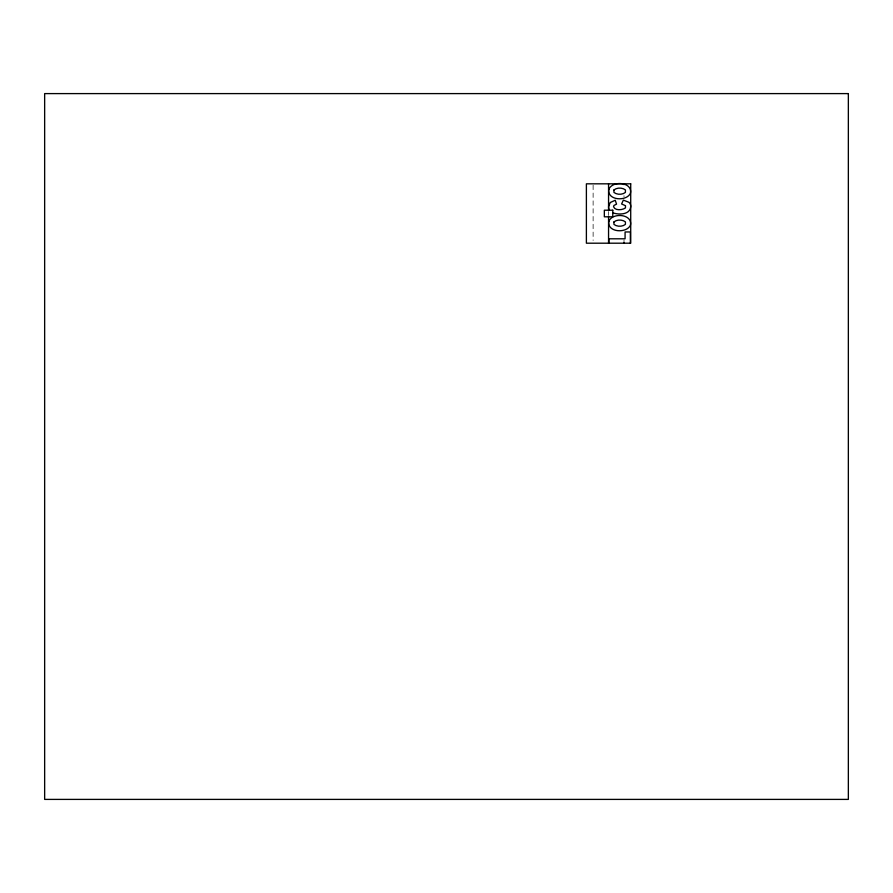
<?xml version="1.0" encoding="UTF-8"?>
<svg xmlns="http://www.w3.org/2000/svg" width="893" height="893" viewBox="0 0 893 893"><rect width="100%" height="100%" fill="white"/><g stroke="black" fill="none" stroke-linecap="round" stroke-linejoin="round"><path stroke-width="0.67" stroke-dasharray="4.46 3.35" d="M624.006 195.667L624.006 196.728M624.006 239.882L624.006 241.378M608.557 211.529L608.557 215.492M593.119 185.208L593.119 240.429"/><path stroke-width="1.34" d="M613.011 212.891C618.983 214.9 630.179 214.845 630.737 206.562A4.833 4.019 -90 0 0 628.873 202.276L623.359 200.121L621.606 203.972L625.502 205.703L625.435 207.957C622.477 210.089 614.964 211.016 613.524 206.651L613.938 205.468L616.538 204.14L615.232 200.255L610.209 202.544L608.568 206.763A5.47 4.543 -90 0 0 609.283 209.799M630.358 243.197L630.358 231.957L625.078 231.957L625.078 238.799L608.937 238.799L608.937 243.197M624.006 183.824L624.006 184.617M624.006 242.17L624.006 243.197M608.557 183.824L608.557 210.212M608.557 216.809L608.557 243.197M608.747 189.539C607.229 200.635 626.719 201.595 630.436 193.234C632.746 181.815 612.051 180.353 608.747 189.539M608.747 221.509C607.229 232.604 626.719 233.564 630.436 225.192C632.746 213.773 612.051 212.311 608.747 221.509M613.926 189.975L613.938 192.419C616.94 194.886 622.421 194.908 625.413 192.408L625.424 189.93C622.421 187.485 616.896 187.43 613.926 189.975M613.926 221.944L613.938 224.377C616.94 226.855 622.421 226.878 625.413 224.377L625.424 221.888C622.421 219.455 616.896 219.399 613.926 221.944M848.35 93.598L44.65 93.598L44.65 799.402L848.35 799.402L848.35 93.598M630.715 183.824L586.388 183.824L586.388 243.197L630.715 243.197L630.715 183.824M612.777 210.212L604.338 210.212L604.338 216.809L612.777 216.809L612.777 210.212"/></g></svg>
